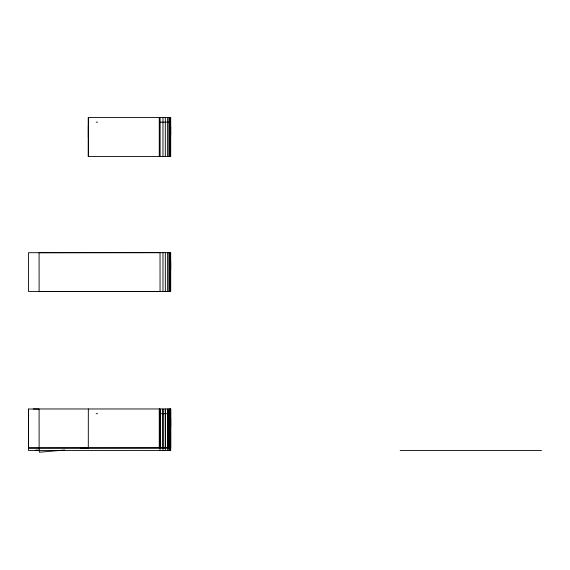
<?xml version="1.0" encoding="UTF-8"?>
<svg xmlns="http://www.w3.org/2000/svg" width="570" height="570" viewBox="0 0 570 570"><rect width="100%" height="100%" fill="white"/><g stroke="black" fill="none" stroke-linecap="round" stroke-linejoin="round"><path stroke-width="0.85" d="M88.329 117.441L88.3 156.572L170.701 156.572L170.701 117.441L88.329 117.441L88.329 156.572M88.329 408.968L88.3 448.106L28.5 448.155L28.514 450.457L170.701 450.457L170.701 408.968L33.26 408.968M88.421 117.441L88.692 122.151M159.265 448.106L159.265 408.968M159.265 156.572L159.265 117.441M159.65 448.106L159.65 408.968M159.65 156.572L159.65 117.441M160.035 156.572L160.035 117.441M162.97 156.572L162.97 117.441M165.314 156.572L165.314 117.441M167.616 156.572L167.616 117.441M168.884 156.572L168.884 117.441M169.661 156.572L169.661 117.441M170.451 156.572L170.451 117.441M39.109 291.79L39.095 252.71L160.035 252.653L160.056 291.462L39.116 291.519M35.682 450.193L37.435 450.043M64.745 450.022L39.408 452.245L39.209 449.894M96.188 122.151L97.548 122.151M159.265 122.151L170.701 122.151M39.116 447.828L28.514 447.828L28.5 409.025L39.095 409.025L39.116 447.828L170.715 447.778L170.701 408.968M96.188 413.678L97.548 413.678M159.265 413.678L170.701 413.678M170.701 448.106L80.299 448.155M400.183 450.457L541.5 450.457M164.937 291.462L165.799 291.512M170.451 252.653L170.48 291.462M170.466 447.778L170.451 408.968L170.459 450.457M169.661 252.653L169.675 291.462M169.675 447.778L169.661 408.968L169.661 450.457M168.884 252.653L168.898 291.462M168.898 447.778L168.884 408.968L168.884 450.457M167.616 252.653L167.63 291.462M167.63 447.778L167.616 408.968L167.616 450.457M165.314 252.653L165.336 291.462M165.336 447.778L165.314 408.968L165.314 450.457M162.97 252.653L162.984 291.462M162.984 447.778L162.97 408.968L162.97 450.457M160.056 447.778L160.035 408.968L160.035 450.457M28.514 409.025L28.529 447.828M170.701 126.661L170.701 134.905M170.701 261.872L170.701 270.116M170.701 418.188L170.701 426.431M88.329 125.486L88.329 137.463M39.095 448.155L39.095 450.457M167.195 291.462L166.027 291.512L167.195 291.462M170.701 252.653L28.5 252.71L28.529 291.519L170.715 291.462L170.701 252.653"/></g></svg>
